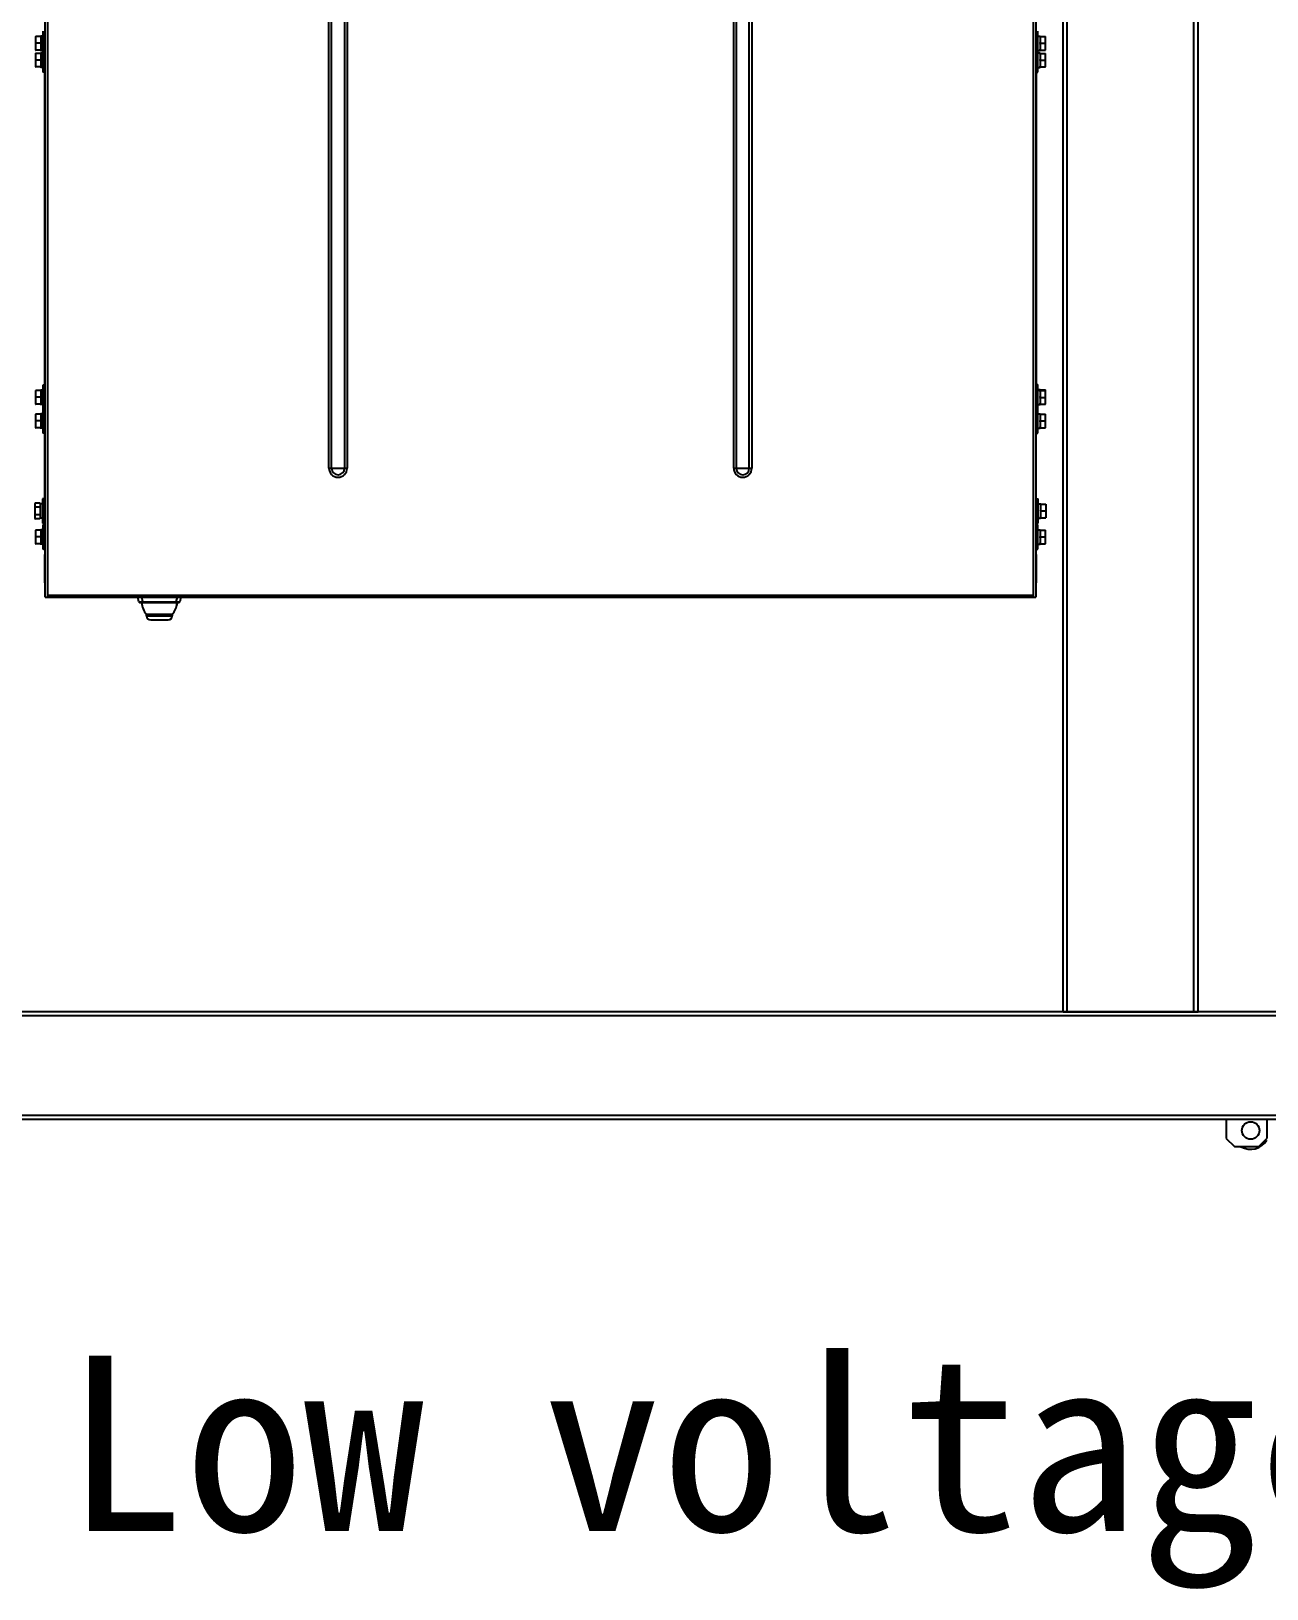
# Model space of a CAD drawing. Header units: millimetres. Extents: x 32496 to 166256, y 3504 to 23939.
# Drawn here: x 50207 to 51123, y 19384 to 20539 of the extents above; entities that cross this region are included whole.
import ezdxf

# ---------------------------------------------------------------- set-up
doc = ezdxf.new("R2010")
doc.units = ezdxf.units.MM
for name, color, linetype in [('2401-01144-S-M6-16HWM_1_0', 7, 'Continuous'), ('4215-19366_1_1_0', 7, 'Continuous'), ('4215-19374_1_1_0', 7, 'Continuous'), ('4215-23304_2_1_1_0', 7, 'Continuous'), ('FG-S100X100-2232_0', 7, 'Continuous'), ('PRODUCT_251808_0', 7, 'Continuous'), ('PRODUCT_345927_0', 7, 'Continuous'), ('PRT0001_1_1_1_1_1_1_0', 7, 'Continuous'), ('PRT0007_1_1_1_1_1_1_0', 7, 'Continuous'), ('PRT0023_1_1_1_1_1_1_0', 7, 'Continuous'), ('S04S0230_0', 7, 'Continuous')]:
    doc.layers.add(name, color=color, linetype=linetype)
doc.layers.add('标注', color=5, linetype='Continuous', lineweight=18)
doc.styles.add('txtstyle_200', font='')
doc.styles.get('txtstyle_200').set_extended_font_data('宋体')

msp = doc.modelspace()

# ---------------------------------------------------------------- linework, layer by layer
at = {"layer": '2401-01144-S-M6-16HWM_1_0', "color": 7, "linetype": 'Continuous'}
for p, q in [((50209.74, 20534.908), (50209.74, 20524.869)), ((50213.44, 20534.914), (50210.04, 20534.914)), ((50215.34, 20535.238), (50213.74, 20535.238)), ((50213.74, 20535.238), (50213.74, 20524.538)), ((50215.34, 20538.888), (50215.34, 20526.388)), ((50952.94, 20526.388), (50952.94, 20538.888)), ((50952.94, 20535.238), (50954.54, 20535.238)), ((50954.54, 20535.238), (50954.54, 20524.538)), ((50954.54, 20534.888), (50958.54, 20534.888)), ((50958.54, 20524.888), (50958.54, 20534.888)), ((50209.74, 20522.408), (50209.74, 20512.369)), ((50213.44, 20529.939), (50210.04, 20529.939)), ((50213.44, 20524.914), (50210.04, 20524.914)), ((50213.44, 20524.863), (50210.04, 20524.863)), ((50213.44, 20522.414), (50210.04, 20522.414)), ((50215.34, 20524.538), (50213.74, 20524.538)), ((50215.34, 20522.738), (50213.74, 20522.738)), ((50213.74, 20522.738), (50213.74, 20512.038)), ((50216.94, 20526.388), (50215.34, 20526.388)), ((50215.34, 20526.388), (50215.34, 20508.388)), ((50951.34, 20526.388), (50952.94, 20526.388)), ((50952.94, 20508.388), (50952.94, 20526.388)), ((50952.94, 20524.538), (50954.54, 20524.538)), ((50952.94, 20522.738), (50954.54, 20522.738)), ((50954.54, 20524.888), (50958.54, 20524.888)), ((50954.54, 20522.738), (50954.54, 20512.038)), ((50954.54, 20522.388), (50958.54, 20522.388)), ((50954.84, 20529.888), (50958.24, 20529.888)), ((50958.54, 20512.388), (50958.54, 20522.388)), ((50213.44, 20517.439), (50210.04, 20517.439)), ((50213.44, 20512.414), (50210.04, 20512.414)), ((50213.44, 20512.363), (50210.04, 20512.363)), ((50215.34, 20512.038), (50213.74, 20512.038)), ((50952.94, 20512.038), (50954.54, 20512.038)), ((50954.54, 20512.388), (50958.54, 20512.388)), ((50954.84, 20517.388), (50958.24, 20517.388)), ((50216.94, 20508.388), (50215.34, 20508.388)), ((50951.34, 20508.388), (50952.94, 20508.388)), ((50209.74, 20272.408), (50209.74, 20262.369)), ((50213.44, 20272.414), (50210.04, 20272.414)), ((50215.34, 20272.738), (50213.74, 20272.738)), ((50213.74, 20272.738), (50213.74, 20262.038)), ((50216.94, 20276.388), (50215.34, 20276.388)), ((50215.34, 20276.388), (50215.34, 20258.388)), ((50951.34, 20276.888), (50952.94, 20276.888)), ((50951.34, 20276.388), (50952.94, 20276.388)), ((50952.94, 20276.388), (50952.94, 20276.888)), ((50952.94, 20258.388), (50952.94, 20276.388)), ((50952.94, 20273.238), (50954.54, 20273.238)), ((50952.94, 20272.738), (50954.54, 20272.738)), ((50954.54, 20273.238), (50954.54, 20272.738)), ((50954.54, 20272.888), (50958.54, 20272.888)), ((50954.54, 20272.738), (50954.54, 20262.038)), ((50954.54, 20272.388), (50958.54, 20272.388)), ((50958.54, 20272.388), (50958.54, 20272.888)), ((50958.54, 20262.388), (50958.54, 20272.388)), ((50213.44, 20267.439), (50210.04, 20267.439)), ((50213.44, 20262.414), (50210.04, 20262.414)), ((50213.44, 20262.363), (50210.04, 20262.363)), ((50215.34, 20262.038), (50213.74, 20262.038)), ((50215.34, 20258.389), (50215.34, 20240.888)), ((50216.94, 20258.388), (50215.34, 20258.388)), ((50951.34, 20258.388), (50952.94, 20258.388)), ((50952.94, 20262.038), (50954.54, 20262.038)), ((50952.94, 20240.888), (50952.94, 20258.388)), ((50954.54, 20262.388), (50958.54, 20262.388)), ((50954.84, 20267.388), (50958.24, 20267.388)), ((50209.74, 20254.908), (50209.74, 20244.869)), ((50213.44, 20254.914), (50210.04, 20254.914)), ((50213.44, 20249.939), (50210.04, 20249.939)), ((50213.44, 20244.914), (50210.04, 20244.914)), ((50213.44, 20244.863), (50210.04, 20244.863)), ((50215.34, 20255.238), (50213.74, 20255.238)), ((50213.74, 20255.238), (50213.74, 20244.538)), ((50952.94, 20255.238), (50954.54, 20255.238)), ((50954.54, 20255.238), (50954.54, 20244.538)), ((50954.54, 20254.888), (50958.54, 20254.888)), ((50954.54, 20244.888), (50958.54, 20244.888)), ((50954.84, 20249.888), (50958.24, 20249.888)), ((50958.54, 20244.888), (50958.54, 20254.888)), ((50215.34, 20244.538), (50213.74, 20244.538)), ((50216.94, 20240.888), (50215.34, 20240.888)), ((50951.34, 20240.888), (50952.94, 20240.888)), ((50952.94, 20244.538), (50954.54, 20244.538)), ((50209.44, 20188.612), (50209.739, 20188.911)), ((50209.44, 20188.612), (50209.44, 20177.665)), ((50209.739, 20188.911), (50209.74, 20188.912)), ((50213.14, 20188.912), (50209.74, 20188.912)), ((50213.44, 20188.612), (50213.14, 20188.912)), ((50213.44, 20188.612), (50213.44, 20177.665)), ((50215.04, 20188.488), (50213.44, 20188.488)), ((50216.64, 20192.138), (50215.04, 20192.138)), ((50215.04, 20192.138), (50215.04, 20174.138)), ((50951.64, 20192.138), (50953.24, 20192.138)), ((50953.24, 20174.138), (50953.24, 20192.138)), ((50953.24, 20188.488), (50954.84, 20188.488)), ((50954.84, 20188.488), (50954.84, 20177.788)), ((50955.14, 20188.179), (50958.54, 20188.179)), ((50958.84, 20188.17), (50958.84, 20178.106)), ((50209.44, 20177.665), (50209.74, 20177.365)), ((50213.14, 20186.024), (50209.74, 20186.024)), ((50213.14, 20180.251), (50209.74, 20180.251)), ((50213.14, 20177.365), (50209.74, 20177.365)), ((50213.44, 20177.665), (50213.14, 20177.365)), ((50215.04, 20177.788), (50213.44, 20177.788)), ((50953.24, 20177.788), (50954.84, 20177.788)), ((50955.14, 20183.222), (50958.54, 20183.222)), ((50955.14, 20178.18), (50958.54, 20178.18)), ((50955.14, 20178.097), (50958.54, 20178.097)), ((50209.74, 20168.908), (50209.74, 20158.869)), ((50213.44, 20168.914), (50210.04, 20168.914)), ((50213.44, 20163.939), (50210.04, 20163.939)), ((50215.34, 20169.238), (50213.74, 20169.238)), ((50213.74, 20169.238), (50213.74, 20158.538)), ((50216.64, 20174.138), (50215.04, 20174.138)), ((50216.94, 20172.888), (50215.34, 20172.888)), ((50215.34, 20172.888), (50215.34, 20154.888)), ((50951.34, 20172.888), (50952.94, 20172.888)), ((50951.64, 20174.138), (50953.24, 20174.138)), ((50952.94, 20154.888), (50952.94, 20172.888)), ((50952.94, 20169.238), (50954.54, 20169.238)), ((50954.54, 20169.238), (50954.54, 20158.538)), ((50954.54, 20168.888), (50958.54, 20168.888)), ((50954.84, 20163.888), (50958.24, 20163.888)), ((50958.54, 20158.888), (50958.54, 20168.888)), ((50213.44, 20158.914), (50210.04, 20158.914)), ((50213.44, 20158.863), (50210.04, 20158.863)), ((50215.34, 20158.538), (50213.74, 20158.538)), ((50216.94, 20154.888), (50215.34, 20154.888)), ((50951.34, 20154.888), (50952.94, 20154.888)), ((50952.94, 20158.538), (50954.54, 20158.538)), ((50954.54, 20158.888), (50958.54, 20158.888))]:
    msp.add_line(p, q, dxfattribs=at)
for centre, radius, start, end in [((50212.198, 20186.338), 3.556, 140.502617, 140.868127), ((50210.681, 20186.337), 3.557, 39.131867, 39.49683)]:
    msp.add_arc(centre, radius, start, end, dxfattribs=at)
for points, knots in [([(50209.74, 20534.908), (50209.763, 20534.908), (50209.863, 20534.91), (50209.963, 20534.912), (50210.04, 20534.914)], [0, 0, 0, 0, 0.2336903, 1, 1, 1, 1]), ([(50210.04, 20534.914), (50210.013, 20534.867), (50209.907, 20534.681), (50209.808, 20534.49), (50209.74, 20534.345)], [0, 0, 0, 0, 0.25091089, 1, 1, 1, 1]), ([(50213.74, 20534.908), (50213.716, 20534.908), (50213.616, 20534.91), (50213.516, 20534.912), (50213.44, 20534.914)], [0, 0, 0, 0, 0.23368954, 1, 1, 1, 1]), ([(50213.44, 20534.914), (50213.467, 20534.867), (50213.573, 20534.681), (50213.671, 20534.49), (50213.74, 20534.345)], [0, 0, 0, 0, 0.25091037, 1, 1, 1, 1]), ([(50954.54, 20534.317), (50954.563, 20534.365), (50954.656, 20534.559), (50954.759, 20534.748), (50954.84, 20534.888)], [0, 0, 0, 0, 0.24915729, 1, 1, 1, 1]), ([(50958.54, 20534.317), (50958.517, 20534.365), (50958.423, 20534.559), (50958.321, 20534.748), (50958.24, 20534.888)], [0, 0, 0, 0, 0.24915695, 1, 1, 1, 1]), ([(50209.74, 20530.508), (50209.763, 20530.46), (50209.856, 20530.267), (50209.959, 20530.079), (50210.04, 20529.939)], [0, 0, 0, 0, 0.24912294, 1, 1, 1, 1]), ([(50210.04, 20529.939), (50210.013, 20529.892), (50209.907, 20529.704), (50209.808, 20529.512), (50209.74, 20529.365)], [0, 0, 0, 0, 0.25084475, 1, 1, 1, 1]), ([(50209.74, 20525.488), (50209.763, 20525.44), (50209.856, 20525.245), (50209.959, 20525.055), (50210.04, 20524.914)], [0, 0, 0, 0, 0.24919008, 1, 1, 1, 1]), ([(50210.04, 20524.914), (50210.013, 20524.914), (50209.913, 20524.912), (50209.813, 20524.91), (50209.74, 20524.908)], [0, 0, 0, 0, 0.26551394, 1, 1, 1, 1]), ([(50209.74, 20524.869), (50209.763, 20524.868), (50209.863, 20524.866), (50209.963, 20524.864), (50210.04, 20524.863)], [0, 0, 0, 0, 0.2336903, 1, 1, 1, 1]), ([(50209.74, 20522.408), (50209.763, 20522.408), (50209.863, 20522.41), (50209.963, 20522.412), (50210.04, 20522.414)], [0, 0, 0, 0, 0.2336903, 1, 1, 1, 1]), ([(50210.04, 20522.414), (50210.013, 20522.367), (50209.907, 20522.181), (50209.808, 20521.99), (50209.74, 20521.845)], [0, 0, 0, 0, 0.25091089, 1, 1, 1, 1]), ([(50213.74, 20530.508), (50213.717, 20530.46), (50213.623, 20530.267), (50213.521, 20530.079), (50213.44, 20529.939)], [0, 0, 0, 0, 0.24912327, 1, 1, 1, 1]), ([(50213.44, 20529.939), (50213.467, 20529.892), (50213.573, 20529.704), (50213.671, 20529.512), (50213.74, 20529.365)], [0, 0, 0, 0, 0.25084424, 1, 1, 1, 1]), ([(50213.74, 20525.488), (50213.717, 20525.44), (50213.623, 20525.245), (50213.521, 20525.055), (50213.44, 20524.914)], [0, 0, 0, 0, 0.24919042, 1, 1, 1, 1]), ([(50213.44, 20524.914), (50213.466, 20524.914), (50213.566, 20524.912), (50213.666, 20524.91), (50213.74, 20524.908)], [0, 0, 0, 0, 0.26551247, 1, 1, 1, 1]), ([(50213.74, 20524.869), (50213.716, 20524.868), (50213.616, 20524.866), (50213.516, 20524.864), (50213.44, 20524.863)], [0, 0, 0, 0, 0.23368954, 1, 1, 1, 1]), ([(50213.74, 20522.408), (50213.716, 20522.408), (50213.616, 20522.41), (50213.516, 20522.412), (50213.44, 20522.414)], [0, 0, 0, 0, 0.23368954, 1, 1, 1, 1]), ([(50213.44, 20522.414), (50213.467, 20522.367), (50213.573, 20522.181), (50213.671, 20521.99), (50213.74, 20521.845)], [0, 0, 0, 0, 0.25091037, 1, 1, 1, 1]), ([(50954.84, 20529.888), (50954.813, 20529.935), (50954.707, 20530.122), (50954.608, 20530.314), (50954.54, 20530.46)], [0, 0, 0, 0, 0.25087687, 1, 1, 1, 1]), ([(50954.54, 20529.317), (50954.563, 20529.365), (50954.656, 20529.559), (50954.759, 20529.748), (50954.84, 20529.888)], [0, 0, 0, 0, 0.24915729, 1, 1, 1, 1]), ([(50954.84, 20524.888), (50954.813, 20524.935), (50954.707, 20525.122), (50954.608, 20525.314), (50954.54, 20525.46)], [0, 0, 0, 0, 0.25087687, 1, 1, 1, 1]), ([(50954.54, 20521.817), (50954.563, 20521.865), (50954.656, 20522.059), (50954.759, 20522.248), (50954.84, 20522.388)], [0, 0, 0, 0, 0.24915729, 1, 1, 1, 1]), ([(50958.24, 20529.888), (50958.267, 20529.935), (50958.373, 20530.122), (50958.471, 20530.314), (50958.54, 20530.46)], [0, 0, 0, 0, 0.25087739, 1, 1, 1, 1]), ([(50958.54, 20529.317), (50958.517, 20529.365), (50958.423, 20529.559), (50958.321, 20529.748), (50958.24, 20529.888)], [0, 0, 0, 0, 0.24915695, 1, 1, 1, 1]), ([(50958.24, 20524.888), (50958.267, 20524.935), (50958.373, 20525.122), (50958.471, 20525.314), (50958.54, 20525.46)], [0, 0, 0, 0, 0.25087739, 1, 1, 1, 1]), ([(50958.54, 20521.817), (50958.517, 20521.865), (50958.423, 20522.059), (50958.321, 20522.248), (50958.24, 20522.388)], [0, 0, 0, 0, 0.24915695, 1, 1, 1, 1]), ([(50209.74, 20518.008), (50209.763, 20517.96), (50209.856, 20517.767), (50209.959, 20517.579), (50210.04, 20517.439)], [0, 0, 0, 0, 0.24912294, 1, 1, 1, 1]), ([(50210.04, 20517.439), (50210.013, 20517.392), (50209.907, 20517.204), (50209.808, 20517.012), (50209.74, 20516.865)], [0, 0, 0, 0, 0.25084475, 1, 1, 1, 1]), ([(50209.74, 20512.988), (50209.763, 20512.94), (50209.856, 20512.745), (50209.959, 20512.555), (50210.04, 20512.414)], [0, 0, 0, 0, 0.24919008, 1, 1, 1, 1]), ([(50210.04, 20512.414), (50210.013, 20512.414), (50209.913, 20512.412), (50209.813, 20512.41), (50209.74, 20512.408)], [0, 0, 0, 0, 0.26551394, 1, 1, 1, 1]), ([(50209.74, 20512.369), (50209.763, 20512.368), (50209.863, 20512.366), (50209.963, 20512.364), (50210.04, 20512.363)], [0, 0, 0, 0, 0.2336903, 1, 1, 1, 1]), ([(50213.74, 20518.008), (50213.717, 20517.96), (50213.623, 20517.767), (50213.521, 20517.579), (50213.44, 20517.439)], [0, 0, 0, 0, 0.24912327, 1, 1, 1, 1]), ([(50213.44, 20517.439), (50213.467, 20517.392), (50213.573, 20517.204), (50213.671, 20517.012), (50213.74, 20516.865)], [0, 0, 0, 0, 0.25084424, 1, 1, 1, 1]), ([(50213.74, 20512.988), (50213.717, 20512.94), (50213.623, 20512.745), (50213.521, 20512.555), (50213.44, 20512.414)], [0, 0, 0, 0, 0.24919042, 1, 1, 1, 1]), ([(50213.44, 20512.414), (50213.466, 20512.414), (50213.566, 20512.412), (50213.666, 20512.41), (50213.74, 20512.408)], [0, 0, 0, 0, 0.26551247, 1, 1, 1, 1]), ([(50213.74, 20512.369), (50213.716, 20512.368), (50213.616, 20512.366), (50213.516, 20512.364), (50213.44, 20512.363)], [0, 0, 0, 0, 0.23368954, 1, 1, 1, 1]), ([(50954.84, 20517.388), (50954.813, 20517.435), (50954.707, 20517.622), (50954.608, 20517.814), (50954.54, 20517.96)], [0, 0, 0, 0, 0.25087687, 1, 1, 1, 1]), ([(50954.54, 20516.817), (50954.563, 20516.865), (50954.656, 20517.059), (50954.759, 20517.248), (50954.84, 20517.388)], [0, 0, 0, 0, 0.24915729, 1, 1, 1, 1]), ([(50954.84, 20512.388), (50954.813, 20512.435), (50954.707, 20512.622), (50954.608, 20512.814), (50954.54, 20512.96)], [0, 0, 0, 0, 0.25087687, 1, 1, 1, 1]), ([(50958.24, 20517.388), (50958.267, 20517.435), (50958.373, 20517.622), (50958.471, 20517.814), (50958.54, 20517.96)], [0, 0, 0, 0, 0.25087739, 1, 1, 1, 1]), ([(50958.54, 20516.817), (50958.517, 20516.865), (50958.423, 20517.059), (50958.321, 20517.248), (50958.24, 20517.388)], [0, 0, 0, 0, 0.24915695, 1, 1, 1, 1]), ([(50958.24, 20512.388), (50958.267, 20512.435), (50958.373, 20512.622), (50958.471, 20512.814), (50958.54, 20512.96)], [0, 0, 0, 0, 0.25087739, 1, 1, 1, 1]), ([(50209.74, 20272.408), (50209.763, 20272.408), (50209.863, 20272.41), (50209.963, 20272.412), (50210.04, 20272.414)], [0, 0, 0, 0, 0.2336903, 1, 1, 1, 1]), ([(50210.04, 20272.414), (50210.013, 20272.367), (50209.907, 20272.181), (50209.808, 20271.99), (50209.74, 20271.845)], [0, 0, 0, 0, 0.25091089, 1, 1, 1, 1]), ([(50209.74, 20268.008), (50209.763, 20267.96), (50209.856, 20267.767), (50209.959, 20267.579), (50210.04, 20267.439)], [0, 0, 0, 0, 0.24912294, 1, 1, 1, 1]), ([(50213.74, 20272.408), (50213.716, 20272.408), (50213.616, 20272.41), (50213.516, 20272.412), (50213.44, 20272.414)], [0, 0, 0, 0, 0.23368954, 1, 1, 1, 1]), ([(50213.44, 20272.414), (50213.467, 20272.367), (50213.573, 20272.181), (50213.671, 20271.99), (50213.74, 20271.845)], [0, 0, 0, 0, 0.25091037, 1, 1, 1, 1]), ([(50213.74, 20268.008), (50213.717, 20267.96), (50213.623, 20267.767), (50213.521, 20267.579), (50213.44, 20267.439)], [0, 0, 0, 0, 0.24912327, 1, 1, 1, 1]), ([(50954.54, 20271.817), (50954.563, 20271.865), (50954.656, 20272.059), (50954.759, 20272.248), (50954.84, 20272.388)], [0, 0, 0, 0, 0.24915729, 1, 1, 1, 1]), ([(50954.84, 20267.388), (50954.813, 20267.435), (50954.707, 20267.622), (50954.608, 20267.814), (50954.54, 20267.96)], [0, 0, 0, 0, 0.25087687, 1, 1, 1, 1]), ([(50954.574, 20272.388), (50954.594, 20272.431), (50954.678, 20272.6), (50954.769, 20272.765), (50954.84, 20272.888)], [0, 0, 0, 0, 0.2492687, 1, 1, 1, 1]), ([(50958.506, 20272.388), (50958.485, 20272.431), (50958.401, 20272.6), (50958.311, 20272.765), (50958.24, 20272.888)], [0, 0, 0, 0, 0.24926794, 1, 1, 1, 1]), ([(50958.54, 20271.817), (50958.517, 20271.865), (50958.423, 20272.059), (50958.321, 20272.248), (50958.24, 20272.388)], [0, 0, 0, 0, 0.24915695, 1, 1, 1, 1]), ([(50958.24, 20267.388), (50958.267, 20267.435), (50958.373, 20267.622), (50958.471, 20267.814), (50958.54, 20267.96)], [0, 0, 0, 0, 0.25087739, 1, 1, 1, 1]), ([(50210.04, 20267.439), (50210.013, 20267.392), (50209.907, 20267.204), (50209.808, 20267.012), (50209.74, 20266.865)], [0, 0, 0, 0, 0.25084475, 1, 1, 1, 1]), ([(50209.74, 20262.988), (50209.763, 20262.94), (50209.856, 20262.745), (50209.959, 20262.555), (50210.04, 20262.414)], [0, 0, 0, 0, 0.24919008, 1, 1, 1, 1]), ([(50210.04, 20262.414), (50210.013, 20262.414), (50209.913, 20262.412), (50209.813, 20262.41), (50209.74, 20262.408)], [0, 0, 0, 0, 0.26551394, 1, 1, 1, 1]), ([(50209.74, 20262.369), (50209.763, 20262.368), (50209.863, 20262.366), (50209.963, 20262.364), (50210.04, 20262.363)], [0, 0, 0, 0, 0.2336903, 1, 1, 1, 1]), ([(50213.44, 20267.439), (50213.467, 20267.392), (50213.573, 20267.204), (50213.671, 20267.012), (50213.74, 20266.865)], [0, 0, 0, 0, 0.25084424, 1, 1, 1, 1]), ([(50213.74, 20262.988), (50213.717, 20262.94), (50213.623, 20262.745), (50213.521, 20262.555), (50213.44, 20262.414)], [0, 0, 0, 0, 0.24919042, 1, 1, 1, 1]), ([(50213.44, 20262.414), (50213.466, 20262.414), (50213.566, 20262.412), (50213.666, 20262.41), (50213.74, 20262.408)], [0, 0, 0, 0, 0.26551247, 1, 1, 1, 1]), ([(50213.74, 20262.369), (50213.716, 20262.368), (50213.616, 20262.366), (50213.516, 20262.364), (50213.44, 20262.363)], [0, 0, 0, 0, 0.23368954, 1, 1, 1, 1]), ([(50954.54, 20266.817), (50954.563, 20266.865), (50954.656, 20267.059), (50954.759, 20267.248), (50954.84, 20267.388)], [0, 0, 0, 0, 0.24915729, 1, 1, 1, 1]), ([(50954.84, 20262.388), (50954.813, 20262.435), (50954.707, 20262.622), (50954.608, 20262.814), (50954.54, 20262.96)], [0, 0, 0, 0, 0.25087687, 1, 1, 1, 1]), ([(50958.54, 20266.817), (50958.517, 20266.865), (50958.423, 20267.059), (50958.321, 20267.248), (50958.24, 20267.388)], [0, 0, 0, 0, 0.24915695, 1, 1, 1, 1]), ([(50958.24, 20262.388), (50958.267, 20262.435), (50958.373, 20262.622), (50958.471, 20262.814), (50958.54, 20262.96)], [0, 0, 0, 0, 0.25087739, 1, 1, 1, 1]), ([(50209.74, 20254.908), (50209.763, 20254.908), (50209.863, 20254.91), (50209.963, 20254.912), (50210.04, 20254.914)], [0, 0, 0, 0, 0.2336903, 1, 1, 1, 1]), ([(50210.04, 20254.914), (50210.013, 20254.867), (50209.907, 20254.681), (50209.808, 20254.49), (50209.74, 20254.345)], [0, 0, 0, 0, 0.25091089, 1, 1, 1, 1]), ([(50209.74, 20250.508), (50209.763, 20250.46), (50209.856, 20250.267), (50209.959, 20250.079), (50210.04, 20249.939)], [0, 0, 0, 0, 0.24912294, 1, 1, 1, 1]), ([(50210.04, 20249.939), (50210.013, 20249.892), (50209.907, 20249.704), (50209.808, 20249.512), (50209.74, 20249.365)], [0, 0, 0, 0, 0.25084475, 1, 1, 1, 1]), ([(50209.74, 20245.488), (50209.763, 20245.44), (50209.856, 20245.245), (50209.959, 20245.055), (50210.04, 20244.914)], [0, 0, 0, 0, 0.24919008, 1, 1, 1, 1]), ([(50210.04, 20244.914), (50210.013, 20244.914), (50209.913, 20244.912), (50209.813, 20244.91), (50209.74, 20244.908)], [0, 0, 0, 0, 0.26551394, 1, 1, 1, 1]), ([(50209.74, 20244.869), (50209.763, 20244.868), (50209.863, 20244.866), (50209.963, 20244.864), (50210.04, 20244.863)], [0, 0, 0, 0, 0.2336903, 1, 1, 1, 1]), ([(50213.74, 20254.908), (50213.716, 20254.908), (50213.616, 20254.91), (50213.516, 20254.912), (50213.44, 20254.914)], [0, 0, 0, 0, 0.23368954, 1, 1, 1, 1]), ([(50213.44, 20254.914), (50213.467, 20254.867), (50213.573, 20254.681), (50213.671, 20254.49), (50213.74, 20254.345)], [0, 0, 0, 0, 0.25091037, 1, 1, 1, 1]), ([(50213.74, 20250.508), (50213.717, 20250.46), (50213.623, 20250.267), (50213.521, 20250.079), (50213.44, 20249.939)], [0, 0, 0, 0, 0.24912327, 1, 1, 1, 1]), ([(50213.44, 20249.939), (50213.467, 20249.892), (50213.573, 20249.704), (50213.671, 20249.512), (50213.74, 20249.365)], [0, 0, 0, 0, 0.25084424, 1, 1, 1, 1]), ([(50213.74, 20245.488), (50213.717, 20245.44), (50213.623, 20245.245), (50213.521, 20245.055), (50213.44, 20244.914)], [0, 0, 0, 0, 0.24919042, 1, 1, 1, 1]), ([(50213.44, 20244.914), (50213.466, 20244.914), (50213.566, 20244.912), (50213.666, 20244.91), (50213.74, 20244.908)], [0, 0, 0, 0, 0.26551247, 1, 1, 1, 1]), ([(50213.74, 20244.869), (50213.716, 20244.868), (50213.616, 20244.866), (50213.516, 20244.864), (50213.44, 20244.863)], [0, 0, 0, 0, 0.23368954, 1, 1, 1, 1]), ([(50954.54, 20254.317), (50954.563, 20254.365), (50954.656, 20254.559), (50954.759, 20254.748), (50954.84, 20254.888)], [0, 0, 0, 0, 0.24915729, 1, 1, 1, 1]), ([(50954.84, 20249.888), (50954.813, 20249.935), (50954.707, 20250.122), (50954.608, 20250.314), (50954.54, 20250.46)], [0, 0, 0, 0, 0.25087687, 1, 1, 1, 1]), ([(50954.54, 20249.317), (50954.563, 20249.365), (50954.656, 20249.559), (50954.759, 20249.748), (50954.84, 20249.888)], [0, 0, 0, 0, 0.24915729, 1, 1, 1, 1]), ([(50954.84, 20244.888), (50954.813, 20244.935), (50954.707, 20245.122), (50954.608, 20245.314), (50954.54, 20245.46)], [0, 0, 0, 0, 0.25087687, 1, 1, 1, 1]), ([(50958.54, 20254.317), (50958.517, 20254.365), (50958.423, 20254.559), (50958.321, 20254.748), (50958.24, 20254.888)], [0, 0, 0, 0, 0.24915695, 1, 1, 1, 1]), ([(50958.24, 20249.888), (50958.267, 20249.935), (50958.373, 20250.122), (50958.471, 20250.314), (50958.54, 20250.46)], [0, 0, 0, 0, 0.25087739, 1, 1, 1, 1]), ([(50958.54, 20249.317), (50958.517, 20249.365), (50958.423, 20249.559), (50958.321, 20249.748), (50958.24, 20249.888)], [0, 0, 0, 0, 0.24915695, 1, 1, 1, 1]), ([(50958.24, 20244.888), (50958.267, 20244.935), (50958.373, 20245.122), (50958.471, 20245.314), (50958.54, 20245.46)], [0, 0, 0, 0, 0.25087739, 1, 1, 1, 1]), ([(50209.74, 20188.912), (50209.714, 20188.886), (50209.616, 20188.785), (50209.521, 20188.68), (50209.454, 20188.599)], [0, 0, 0, 0, 0.25503929, 1, 1, 1, 1]), ([(50213.14, 20188.912), (50213.165, 20188.886), (50213.264, 20188.785), (50213.359, 20188.68), (50213.425, 20188.599)], [0, 0, 0, 0, 0.25503884, 1, 1, 1, 1]), ([(50955.14, 20188.179), (50955.113, 20188.179), (50955.013, 20188.176), (50954.913, 20188.173), (50954.84, 20188.17)], [0, 0, 0, 0, 0.26550087, 1, 1, 1, 1]), ([(50954.84, 20187.613), (50954.863, 20187.661), (50954.956, 20187.853), (50955.059, 20188.041), (50955.14, 20188.179)], [0, 0, 0, 0, 0.24910136, 1, 1, 1, 1]), ([(50958.54, 20188.179), (50958.566, 20188.179), (50958.666, 20188.176), (50958.766, 20188.173), (50958.84, 20188.17)], [0, 0, 0, 0, 0.26550234, 1, 1, 1, 1]), ([(50958.84, 20187.613), (50958.817, 20187.661), (50958.723, 20187.853), (50958.621, 20188.041), (50958.54, 20188.179)], [0, 0, 0, 0, 0.24910103, 1, 1, 1, 1]), ([(50209.44, 20186.354), (50209.463, 20186.326), (50209.558, 20186.212), (50209.66, 20186.104), (50209.74, 20186.024)], [0, 0, 0, 0, 0.24456004, 1, 1, 1, 1]), ([(50209.74, 20180.251), (50209.713, 20180.224), (50209.609, 20180.118), (50209.51, 20180.007), (50209.44, 20179.921)], [0, 0, 0, 0, 0.25535475, 1, 1, 1, 1]), ([(50209.44, 20177.695), (50209.463, 20177.666), (50209.558, 20177.553), (50209.66, 20177.444), (50209.739, 20177.365)], [0, 0, 0, 0, 0.24456156, 1, 1, 1, 1]), ([(50213.44, 20186.354), (50213.417, 20186.326), (50213.321, 20186.212), (50213.219, 20186.104), (50213.14, 20186.024)], [0, 0, 0, 0, 0.24456005, 1, 1, 1, 1]), ([(50213.14, 20180.251), (50213.167, 20180.224), (50213.271, 20180.118), (50213.37, 20180.007), (50213.44, 20179.921)], [0, 0, 0, 0, 0.25535394, 1, 1, 1, 1]), ([(50213.44, 20177.695), (50213.417, 20177.666), (50213.321, 20177.553), (50213.219, 20177.444), (50213.14, 20177.365)], [0, 0, 0, 0, 0.24456158, 1, 1, 1, 1]), ([(50955.14, 20183.222), (50955.113, 20183.268), (50955.007, 20183.454), (50954.908, 20183.644), (50954.84, 20183.788)], [0, 0, 0, 0, 0.25093195, 1, 1, 1, 1]), ([(50954.84, 20182.646), (50954.863, 20182.695), (50954.956, 20182.89), (50955.059, 20183.081), (50955.14, 20183.222)], [0, 0, 0, 0, 0.24921086, 1, 1, 1, 1]), ([(50955.14, 20178.18), (50955.113, 20178.228), (50955.007, 20178.417), (50954.908, 20178.61), (50954.84, 20178.757)], [0, 0, 0, 0, 0.2508241, 1, 1, 1, 1]), ([(50954.84, 20178.171), (50954.863, 20178.172), (50954.963, 20178.175), (50955.063, 20178.178), (50955.14, 20178.18)], [0, 0, 0, 0, 0.2337023, 1, 1, 1, 1]), ([(50955.14, 20178.097), (50955.113, 20178.098), (50955.013, 20178.101), (50954.913, 20178.104), (50954.84, 20178.106)], [0, 0, 0, 0, 0.26550087, 1, 1, 1, 1]), ([(50958.54, 20183.222), (50958.567, 20183.268), (50958.673, 20183.454), (50958.771, 20183.644), (50958.84, 20183.788)], [0, 0, 0, 0, 0.25093247, 1, 1, 1, 1]), ([(50958.84, 20182.646), (50958.817, 20182.695), (50958.723, 20182.89), (50958.621, 20183.081), (50958.54, 20183.222)], [0, 0, 0, 0, 0.24921052, 1, 1, 1, 1]), ([(50958.54, 20178.18), (50958.567, 20178.228), (50958.673, 20178.417), (50958.771, 20178.61), (50958.84, 20178.757)], [0, 0, 0, 0, 0.25082461, 1, 1, 1, 1]), ([(50958.84, 20178.171), (50958.816, 20178.172), (50958.716, 20178.175), (50958.616, 20178.178), (50958.54, 20178.18)], [0, 0, 0, 0, 0.23370306, 1, 1, 1, 1]), ([(50958.54, 20178.097), (50958.566, 20178.098), (50958.666, 20178.101), (50958.766, 20178.104), (50958.84, 20178.106)], [0, 0, 0, 0, 0.26550234, 1, 1, 1, 1]), ([(50209.74, 20168.908), (50209.763, 20168.908), (50209.863, 20168.91), (50209.963, 20168.912), (50210.04, 20168.914)], [0, 0, 0, 0, 0.2336903, 1, 1, 1, 1]), ([(50210.04, 20168.914), (50210.013, 20168.867), (50209.907, 20168.681), (50209.808, 20168.49), (50209.74, 20168.345)], [0, 0, 0, 0, 0.25091089, 1, 1, 1, 1]), ([(50209.74, 20164.508), (50209.763, 20164.46), (50209.856, 20164.267), (50209.959, 20164.079), (50210.04, 20163.939)], [0, 0, 0, 0, 0.24912294, 1, 1, 1, 1]), ([(50210.04, 20163.939), (50210.013, 20163.892), (50209.907, 20163.704), (50209.808, 20163.512), (50209.74, 20163.365)], [0, 0, 0, 0, 0.25084475, 1, 1, 1, 1]), ([(50213.74, 20168.908), (50213.716, 20168.908), (50213.616, 20168.91), (50213.516, 20168.912), (50213.44, 20168.914)], [0, 0, 0, 0, 0.23368954, 1, 1, 1, 1]), ([(50213.44, 20168.914), (50213.467, 20168.867), (50213.573, 20168.681), (50213.671, 20168.49), (50213.74, 20168.345)], [0, 0, 0, 0, 0.25091037, 1, 1, 1, 1]), ([(50213.74, 20164.508), (50213.717, 20164.46), (50213.623, 20164.267), (50213.521, 20164.079), (50213.44, 20163.939)], [0, 0, 0, 0, 0.24912327, 1, 1, 1, 1]), ([(50213.44, 20163.939), (50213.467, 20163.892), (50213.573, 20163.704), (50213.671, 20163.512), (50213.74, 20163.365)], [0, 0, 0, 0, 0.25084424, 1, 1, 1, 1]), ([(50954.54, 20168.317), (50954.563, 20168.365), (50954.656, 20168.559), (50954.759, 20168.748), (50954.84, 20168.888)], [0, 0, 0, 0, 0.24915729, 1, 1, 1, 1]), ([(50954.84, 20163.888), (50954.813, 20163.935), (50954.707, 20164.122), (50954.608, 20164.314), (50954.54, 20164.46)], [0, 0, 0, 0, 0.25087687, 1, 1, 1, 1]), ([(50954.54, 20163.317), (50954.563, 20163.365), (50954.656, 20163.559), (50954.759, 20163.748), (50954.84, 20163.888)], [0, 0, 0, 0, 0.24915729, 1, 1, 1, 1]), ([(50958.54, 20168.317), (50958.517, 20168.365), (50958.423, 20168.559), (50958.321, 20168.748), (50958.24, 20168.888)], [0, 0, 0, 0, 0.24915695, 1, 1, 1, 1]), ([(50958.24, 20163.888), (50958.267, 20163.935), (50958.373, 20164.122), (50958.471, 20164.314), (50958.54, 20164.46)], [0, 0, 0, 0, 0.25087739, 1, 1, 1, 1]), ([(50958.54, 20163.317), (50958.517, 20163.365), (50958.423, 20163.559), (50958.321, 20163.748), (50958.24, 20163.888)], [0, 0, 0, 0, 0.24915695, 1, 1, 1, 1]), ([(50209.74, 20159.488), (50209.763, 20159.44), (50209.856, 20159.245), (50209.959, 20159.055), (50210.04, 20158.914)], [0, 0, 0, 0, 0.24919008, 1, 1, 1, 1]), ([(50210.04, 20158.914), (50210.013, 20158.914), (50209.913, 20158.912), (50209.813, 20158.91), (50209.74, 20158.908)], [0, 0, 0, 0, 0.26551394, 1, 1, 1, 1]), ([(50209.74, 20158.869), (50209.763, 20158.868), (50209.863, 20158.866), (50209.963, 20158.864), (50210.04, 20158.863)], [0, 0, 0, 0, 0.2336903, 1, 1, 1, 1]), ([(50213.74, 20159.488), (50213.717, 20159.44), (50213.623, 20159.245), (50213.521, 20159.055), (50213.44, 20158.914)], [0, 0, 0, 0, 0.24919042, 1, 1, 1, 1]), ([(50213.44, 20158.914), (50213.466, 20158.914), (50213.566, 20158.912), (50213.666, 20158.91), (50213.74, 20158.908)], [0, 0, 0, 0, 0.26551247, 1, 1, 1, 1]), ([(50213.74, 20158.869), (50213.716, 20158.868), (50213.616, 20158.866), (50213.516, 20158.864), (50213.44, 20158.863)], [0, 0, 0, 0, 0.23368954, 1, 1, 1, 1]), ([(50954.84, 20158.888), (50954.813, 20158.935), (50954.707, 20159.122), (50954.608, 20159.314), (50954.54, 20159.46)], [0, 0, 0, 0, 0.25087687, 1, 1, 1, 1]), ([(50958.24, 20158.888), (50958.267, 20158.935), (50958.373, 20159.122), (50958.471, 20159.314), (50958.54, 20159.46)], [0, 0, 0, 0, 0.25087739, 1, 1, 1, 1])]:
    msp.add_open_spline(points, degree=3, knots=knots, dxfattribs=at)
for points in [[(50209.74, 20186.024), (50209.632, 20185.808), (50209.531, 20185.588), (50209.44, 20185.365)], [(50209.44, 20180.911), (50209.531, 20180.687), (50209.632, 20180.467), (50209.74, 20180.251)], [(50213.14, 20186.024), (50213.248, 20185.808), (50213.349, 20185.588), (50213.44, 20185.365)], [(50213.44, 20180.911), (50213.349, 20180.687), (50213.248, 20180.467), (50213.14, 20180.251)]]:
    msp.add_open_spline(points, degree=3, dxfattribs=at)
at = {"layer": '4215-19366_1_1_0', "color": 7, "linetype": 'Continuous'}
for p, q in [((50216.64, 20508.388), (50216.64, 20276.388)), ((50951.64, 20508.388), (50951.64, 20276.888)), ((50216.64, 20288.888), (50216.94, 20288.888)), ((50951.64, 20288.888), (50951.34, 20288.888)), ((50216.64, 20240.888), (50216.64, 20172.888)), ((50951.64, 20172.888), (50951.64, 20240.888)), ((50216.64, 20154.888), (50216.64, 20153.888)), ((50216.94, 20153.888), (50216.64, 20153.888)), ((50951.64, 20153.888), (50951.34, 20153.888)), ((50951.64, 20153.888), (50951.64, 20154.888))]:
    msp.add_line(p, q, dxfattribs=at)
at = {"layer": '4215-19374_1_1_0', "color": 7, "linetype": 'Continuous'}
for p, q in [((50216.64, 20150.888), (50216.94, 20150.888)), ((50216.64, 20150.888), (50216.64, 20129.888)), ((50951.34, 20150.888), (50951.64, 20150.888)), ((50951.64, 20150.888), (50951.64, 20129.888)), ((50216.94, 20129.888), (50216.64, 20129.888)), ((50951.64, 20129.888), (50951.34, 20129.888))]:
    msp.add_line(p, q, dxfattribs=at)
at = {"layer": '4215-19374_1_1_0', "color": 9, "linetype": 'Continuous'}
for p, q in [((50216.94, 20149.688), (50216.64, 20149.688)), ((50951.64, 20149.688), (50951.34, 20149.688))]:
    msp.add_line(p, q, dxfattribs=at)
at = {"layer": '4215-19374_1_1_0', "color": 7, "linetype": 'Continuous'}
for centre, start, end in [((50218.64, 20130.888), 210.000812, 211.600091), ((50949.64, 20130.888), 328.399963, 329.999216)]:
    msp.add_arc(centre, 2, start, end, dxfattribs=at)
at = {"layer": '4215-23304_2_1_1_0', "color": 7, "linetype": 'Continuous'}
for p, q in [((50216.94, 20119.138), (50216.94, 21440.638)), ((50951.34, 21440.638), (50951.34, 20119.138)), ((50216.94, 20119.138), (50951.34, 20119.138)), ((50218.64, 20120.838), (50218.64, 20119.138)), ((50949.64, 20119.138), (50949.64, 20120.838))]:
    msp.add_line(p, q, dxfattribs=at)
at = {"layer": '4215-23304_2_1_1_0', "color": 9, "linetype": 'Continuous'}
for p, q in [((50218.64, 21438.938), (50218.64, 20120.838)), ((50949.64, 20120.838), (50949.64, 21438.938)), ((50427.432, 20214.888), (50427.432, 21344.888)), ((50429.295, 20214.888), (50429.295, 21344.888)), ((50438.985, 21344.888), (50438.985, 20214.888)), ((50440.848, 21344.888), (50440.848, 20214.888)), ((50727.432, 20214.888), (50727.432, 21344.888)), ((50729.295, 21344.888), (50729.295, 20214.888)), ((50738.985, 20214.888), (50738.985, 21344.888)), ((50740.848, 21344.888), (50740.848, 20214.888)), ((50427.432, 20214.888), (50440.848, 20214.888)), ((50727.432, 20214.888), (50740.848, 20214.888)), ((50218.64, 20120.838), (50949.64, 20120.838))]:
    msp.add_line(p, q, dxfattribs=at)
for centre, radius in [((50434.14, 20214.888), 6.708), ((50434.14, 20214.888), 4.845), ((50734.14, 20214.888), 6.708), ((50734.14, 20214.888), 4.845)]:
    msp.add_arc(centre, radius, 180, 0, dxfattribs=at)
at = {"layer": 'FG-S100X100-2232_0', "color": 7, "linetype": 'Continuous'}
for p, q in [((50971.64, 19811.888), (50971.64, 22083.888)), ((51071.64, 19811.888), (51071.64, 22083.888)), ((50971.64, 19811.888), (51071.64, 19811.888))]:
    msp.add_line(p, q, dxfattribs=at)
at = {"layer": 'FG-S100X100-2232_0', "color": 9, "linetype": 'Continuous'}
for p, q in [((50974.64, 19811.888), (50974.64, 22083.888)), ((51068.64, 19811.888), (51068.64, 22083.888))]:
    msp.add_line(p, q, dxfattribs=at)
at = {"layer": 'PRODUCT_251808_0', "color": 7, "linetype": 'Continuous'}
msp.add_arc((51110.64, 19723.888), 14, 239.257363, 329.248644, dxfattribs=at)
at = {"layer": 'PRODUCT_345927_0', "color": 7, "linetype": 'Continuous'}
for p, q in [((51092.64, 19731.888), (51092.64, 19717.888)), ((51122.64, 19731.888), (51122.64, 19717.888)), ((51092.64, 19717.888), (51098.64, 19711.888)), ((51116.64, 19711.888), (51122.64, 19717.888)), ((51098.64, 19711.888), (51116.64, 19711.888))]:
    msp.add_line(p, q, dxfattribs=at)
msp.add_circle((51110.64, 19723.888), 6.5, dxfattribs=at)
at = {"layer": 'PRT0001_1_1_1_1_1_1_0', "color": 7, "linetype": 'Continuous'}
for p, q in [((50286.527, 20115.772), (50285.743, 20119.138)), ((50317.687, 20119.138), (50316.906, 20115.778)), ((50287.014, 20115.385), (50316.419, 20115.391)), ((50316.906, 20115.778), (50316.906, 20115.778))]:
    msp.add_line(p, q, dxfattribs=at)
at = {"layer": 'PRT0001_1_1_1_1_1_1_0', "color": 9, "linetype": 'Continuous'}
for p, q in [((50289.505, 20115.821), (50288.616, 20119.146)), ((50289.505, 20115.821), (50288.618, 20119.138)), ((50314.815, 20119.146), (50313.928, 20115.826)), ((50314.813, 20119.138), (50313.928, 20115.826)), ((50289.505, 20115.821), (50313.928, 20115.826)), ((50289.505, 20115.821), (50289.505, 20115.386)), ((50313.928, 20115.39), (50313.928, 20115.826))]:
    msp.add_line(p, q, dxfattribs=at)
at = {"layer": 'PRT0001_1_1_1_1_1_1_0', "color": 7, "linetype": 'Continuous'}
for centre, start, end in [((50287.014, 20115.885), 193.09806, 270.010398), ((50316.419, 20115.891), 270.010626, 346.935113)]:
    msp.add_arc(centre, 0.5, start, end, dxfattribs=at)
at = {"layer": 'PRT0001_1_1_1_1_1_1_0', "color": 9, "linetype": 'Continuous'}
for points, knots in [([(50286.527, 20115.772), (50286.527, 20115.77), (50286.533, 20115.768), (50286.544, 20115.766), (50286.563, 20115.763), (50286.601, 20115.76), (50286.667, 20115.757), (50286.766, 20115.754), (50286.892, 20115.753), (50287.042, 20115.753), (50287.217, 20115.754), (50287.492, 20115.758), (50287.879, 20115.766), (50288.386, 20115.78), (50288.935, 20115.799), (50289.313, 20115.813), (50289.505, 20115.821)], [0, 0, 0, 0, 0.00179134, 0.00573022, 0.01197499, 0.0205512, 0.04470621, 0.0780576, 0.12027002, 0.17097634, 0.22966773, 0.29574882, 0.44740597, 0.61978654, 0.80639814, 1, 1, 1, 1]), ([(50313.928, 20115.826), (50314.12, 20115.818), (50314.498, 20115.803), (50315.047, 20115.785), (50315.554, 20115.771), (50315.941, 20115.763), (50316.216, 20115.76), (50316.39, 20115.758), (50316.541, 20115.758), (50316.667, 20115.76), (50316.766, 20115.762), (50316.832, 20115.765), (50316.87, 20115.769), (50316.889, 20115.771), (50316.9, 20115.774), (50316.906, 20115.776), (50316.906, 20115.778)], [0, 0, 0, 0, 0.19360254, 0.380202, 0.55255253, 0.70419069, 0.77027405, 0.82897633, 0.87969351, 0.92191327, 0.95526993, 0.97942784, 0.98800365, 0.99424874, 0.99819164, 1, 1, 1, 1])]:
    msp.add_open_spline(points, degree=3, knots=knots, dxfattribs=at)
at = {"layer": 'PRT0007_1_1_1_1_1_1_0', "color": 9, "linetype": 'Continuous'}
for p, q in [((50292.461, 20106.481), (50292.248, 20106.481)), ((50292.709, 20106.481), (50292.461, 20106.481)), ((50310.955, 20106.484), (50292.709, 20106.481)), ((50311.187, 20106.484), (50310.955, 20106.484)), ((50311.187, 20106.484), (50311.189, 20106.484))]:
    msp.add_line(p, q, dxfattribs=at)
at = {"layer": 'PRT0007_1_1_1_1_1_1_0', "color": 7, "linetype": 'Continuous'}
for p, q in [((50292.466, 20106.386), (50310.97, 20106.39)), ((50314.554, 20115.391), (50314.554, 20113.341)), ((50314.634, 20114.996), (50314.611, 20115.039))]:
    msp.add_line(p, q, dxfattribs=at)
for centre, radius, start, end in [((50301.717, 20115.388), 13, 180.007548, 223.249283), ((50292.466, 20106.686), 0.3, 223.249263, 270.010579), ((50310.97, 20106.69), 0.3, 269.997316, 316.771925), ((50301.717, 20115.388), 13, 316.771878, 357.039077), ((50301.717, 20115.388), 13, 358.224755, 0.010615)]:
    msp.add_arc(centre, radius, start, end, dxfattribs=at)
at = {"layer": 'PRT0007_1_1_1_1_1_1_0', "color": 9, "linetype": 'Continuous'}
for centre, radius, start, end in [((50314.252, 20115.247), 0.464, 9.054625, 18.297207), ((50314.256, 20115.247), 0.459, 5.40319, 9.048238), ((50314.265, 20115.248), 0.451, 359.379569, 5.41213)]:
    msp.add_arc(centre, radius, start, end, dxfattribs=at)
at = {"layer": 'PRT0007_1_1_1_1_1_1_0', "color": 7, "linetype": 'Continuous'}
msp.add_open_spline([(50314.611, 20115.039), (50314.592, 20115.081), (50314.576, 20115.126), (50314.567, 20115.171)], degree=3, dxfattribs=at)
msp.add_open_spline([(50314.699, 20114.717), (50314.7, 20114.74), (50314.699, 20114.837), (50314.669, 20114.933), (50314.634, 20114.996)], degree=3, knots=[0, 0, 0, 0, 0.2469993, 1, 1, 1, 1], dxfattribs=at)
at = {"layer": 'PRT0023_1_1_1_1_1_1_0', "color": 7, "linetype": 'Continuous'}
for p, q in [((50292.45, 20106.386), (50292.268, 20106.386)), ((50292.268, 20105.386), (50292.268, 20106.386)), ((50311.209, 20106.39), (50310.969, 20106.39)), ((50311.168, 20106.39), (50311.168, 20105.39)), ((50311.209, 20105.39), (50311.209, 20106.39)), ((50295.269, 20102.387), (50308.169, 20102.389)), ((50311.168, 20105.39), (50311.209, 20105.39))]:
    msp.add_line(p, q, dxfattribs=at)
at = {"layer": 'PRT0023_1_1_1_1_1_1_0', "color": 9, "linetype": 'Continuous'}
msp.add_line((50292.268, 20105.386), (50311.168, 20105.39), dxfattribs=at)
at = {"layer": 'PRT0023_1_1_1_1_1_1_0', "color": 7, "linetype": 'Continuous'}
for centre, start, end in [((50295.268, 20105.387), 180.01058, 270.01058), ((50308.168, 20105.389), 270.01058, 0.01058), ((50308.209, 20105.389), 270.01058, 0.01058)]:
    msp.add_arc(centre, 3, start, end, dxfattribs=at)
at = {"layer": 'S04S0230_0', "color": 7, "linetype": 'Continuous'}
for p, q in [((52008.64, 19811.888), (40172.64, 19811.888)), ((52008.64, 19731.888), (40172.64, 19731.888))]:
    msp.add_line(p, q, dxfattribs=at)
at = {"layer": 'S04S0230_0', "color": 9, "linetype": 'Continuous'}
for p, q in [((52008.64, 19808.888), (40172.64, 19808.888)), ((52008.64, 19734.888), (40166.64, 19734.888))]:
    msp.add_line(p, q, dxfattribs=at)

# ---------------------------------------------------------------- texts
at = {"layer": '标注', "color": 1, "lineweight": 13, "insert": (50232.09, 19384.031), "char_height": 130, "width": 3006.92935, "attachment_point": 7, "style": 'txtstyle_200'}
msp.add_mtext('{\\fFangSong_GB2312|b0|i0|c134|p49;Low voltage distribution cabinet}', dxfattribs=at)

doc.saveas('drawing.dxf')
